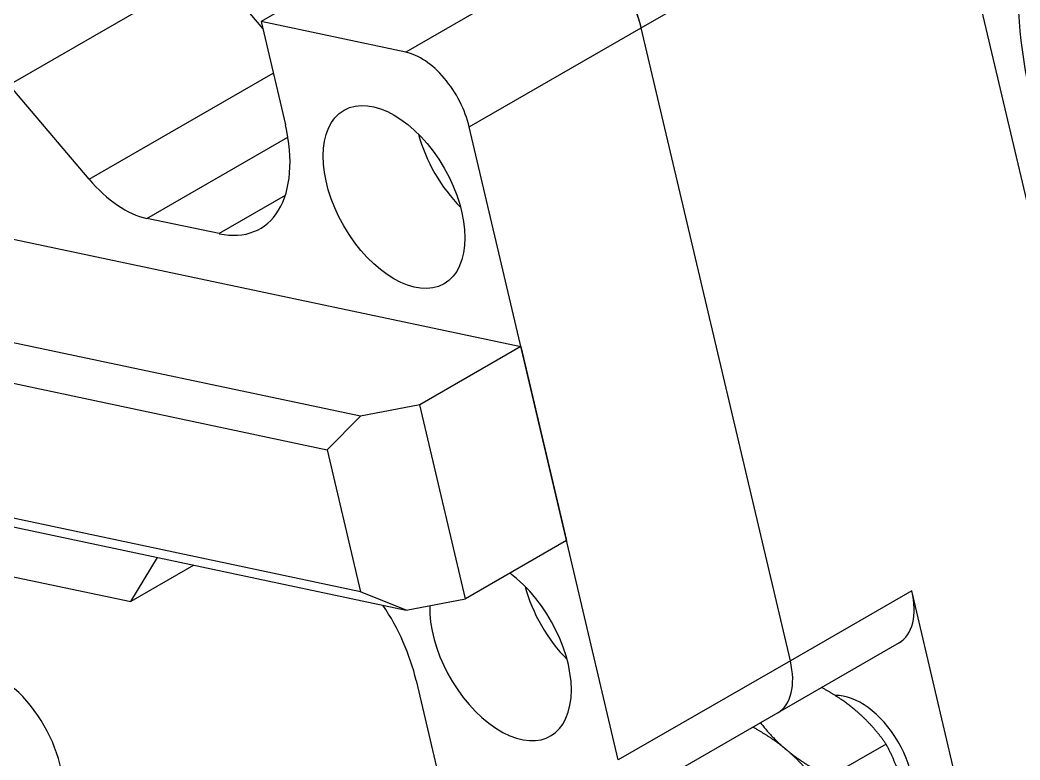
# Model space of a CAD drawing. Header units: millimetres. Extents: x 0 to 7722, y 0 to 5460.
# Drawn here: x 4718.5 to 4788.4, y 3508.6 to 3560.3 of the extents above; entities that cross this region are included whole.
import ezdxf

# ---------------------------------------------------------------- set-up
doc = ezdxf.new("R2010")
doc.units = ezdxf.units.MM
doc.header["$LTSCALE"] = 5
doc.layers.get('0').update_dxf_attribs({"linetype": 'CONTINUOUS'})

# ---------------------------------------------------------------- blocks, each defined once
blk = doc.blocks.new('RWFWFWEWEFWEFWEF')
for p, q in [((287.331, -124.566), (268.407, -44.274)), ((236.895, -67.172), (224.875, -74.095)), ((108.164, -68.291), (243.04, -96.792)), ((247.011, -69.31), (234.99, -76.232)), ((251.446, -74.533), (259.931, -69.647)), ((207.266, -78.517), (221.408, -70.373)), ((221.408, -70.373), (224.993, -74.595)), ((231.825, -101.658), (100.995, -74.012)), ((224.875, -74.095), (226.576, -81.312)), ((234.99, -76.232), (224.875, -74.095)), ((239.425, -81.456), (251.446, -74.533)), ((261.865, -118.739), (251.446, -74.533)), ((261.865, -118.739), (251.446, -74.533)), ((101.355, -76.915), (229.487, -103.992)), ((212.857, -85.102), (225.723, -77.693)), ((212.857, -85.102), (207.266, -78.517)), ((249.844, -125.661), (239.425, -81.456)), ((216.9, -87.84), (226.748, -82.169)), ((226.567, -86.254), (221.958, -88.908)), ((231.826, -113.916), (103.694, -86.839)), ((104.184, -87.544), (235.014, -115.191)), ((221.958, -88.908), (216.9, -87.84)), ((99.349, -90.001), (215.771, -114.604)), ((243.04, -96.792), (235.969, -100.864)), ((243.04, -96.792), (246.23, -110.325)), ((235.969, -100.864), (231.825, -101.658)), ((239.159, -114.397), (235.969, -100.864)), ((229.487, -103.992), (231.825, -101.658)), ((229.487, -103.992), (231.826, -113.916)), ((246.23, -110.325), (239.159, -114.397)), ((215.771, -114.604), (217.645, -111.52)), ((220.191, -112.058), (215.771, -114.604)), ((270.35, -113.853), (261.865, -118.739)), ((274.603, -131.896), (270.35, -113.853)), ((235.014, -115.191), (231.826, -113.916)), ((235.014, -115.191), (239.159, -114.397)), ((269.474, -117.473), (260.988, -122.359)), ((261.865, -118.739), (249.844, -125.661)), ((235.719, -120.105), (237.42, -127.322)), ((265.052, -121.194), (265.103, -121.165)), ((260.988, -122.359), (248.968, -129.282)), ((268.557, -124.551), (264.57, -126.848))]:
    blk.add_line(p, q)
for centre, major_axis, start_param, end_param in [((248.074, -73.821), (-2.495, 4.333), 4.234357, 5.805153), ((248.074, -73.821), (2.495, -4.333), 1.092764, 2.663561), ((236.053, -80.743), (2.495, -4.333), 1.092764, 2.663561), ((219.832, -79.887), (4.99, -8.666), 5.805153, 7.37595), ((240.534, -82.681), (3.493, -6.066), 4.278611, 5.146167), ((215.306, -81.074), (-3.743, 6.499), 1.878163, 2.663561), ((241.612, -117.921), (3.493, -6.066), 3.894292, 8.511611), ((247.976, -114.256), (3.493, -6.066), 4.278611, 5.146167), ((266.979, -113.14), (2.495, -4.333), 0, 1.092764), ((228.975, -118.68), (-4.99, 8.666), 4.234357, 4.823768), ((258.493, -118.026), (2.495, -4.333), 0, 1.092764), ((258.493, -118.026), (2.495, -4.333), 0, 1.092764), ((206.475, -125.144), (-3.244, 5.633), 3.928925, 6.02332), ((266.796, -125.96), (-2.62, 4.55), 3.4499, 6.000941)]:
    blk.add_ellipse(centre, major_axis=major_axis, ratio=0.578093, start_param=start_param, end_param=end_param)
blk.add_ellipse((234.17, -86.346), major_axis=(-3.493, 6.066), ratio=0.578093)
blk.add_open_spline([(295.7, -99.689), (293.204, -99.162), (290.791, -98.054), (286.525, -94.884), (284.615, -92.796), (281.428, -87.843), (280.131, -84.897), (278.329, -78.526), (277.814, -75.015), (277.633, -67.904), (277.965, -64.215), (279.422, -57.125), (280.564, -53.637), (283.51, -47.283), (285.351, -44.34), (289.074, -39.876), (290.897, -38.15), (292.815, -36.756)], degree=3, knots=[0.000201, 0.000201, 0.000201, 0.000201, 1.055113, 1.055113, 2.100546, 2.100546, 3.174797, 3.174797, 4.261733, 4.261733, 5.348588, 5.348588, 6.434291, 6.434291, 7.521484, 7.521484, 8.384331, 8.384331, 8.384331, 8.384331])
for points, weights in [([(266.377, -122.159), (265.395, -121.342), (264.049, -120.597)], [1, 1.03076569833, 1.01165486118]), ([(268.557, -124.551), (267.579, -123.16), (266.377, -122.159)], [1, 1.0379548493, 1]), ([(261.568, -124.928), (260.587, -124.111), (259.24, -123.366)], [1, 1.03076569834, 1.01165486118]), ([(259.774, -123.059), (260.587, -124.111), (261.568, -124.928)], [1.01165486118, 1.03076569834, 1]), ([(261.568, -124.928), (262.771, -125.929), (264.57, -126.848)], [1, 1.0379548493, 1]), ([(263.749, -127.32), (262.771, -125.929), (261.568, -124.928)], [1, 1.0379548493, 1]), ([(269.765, -127.701), (269.395, -126.129), (268.557, -124.551)], [1, 1.0379548493, 1])]:
    blk.add_rational_spline(points, weights, degree=2)

msp = doc.modelspace()

# ---------------------------------------------------------------- block references
msp.add_blockref('RWFWFWEWEFWEFWEF', (4510.5, 3634.26))

doc.saveas('drawing.dxf')
